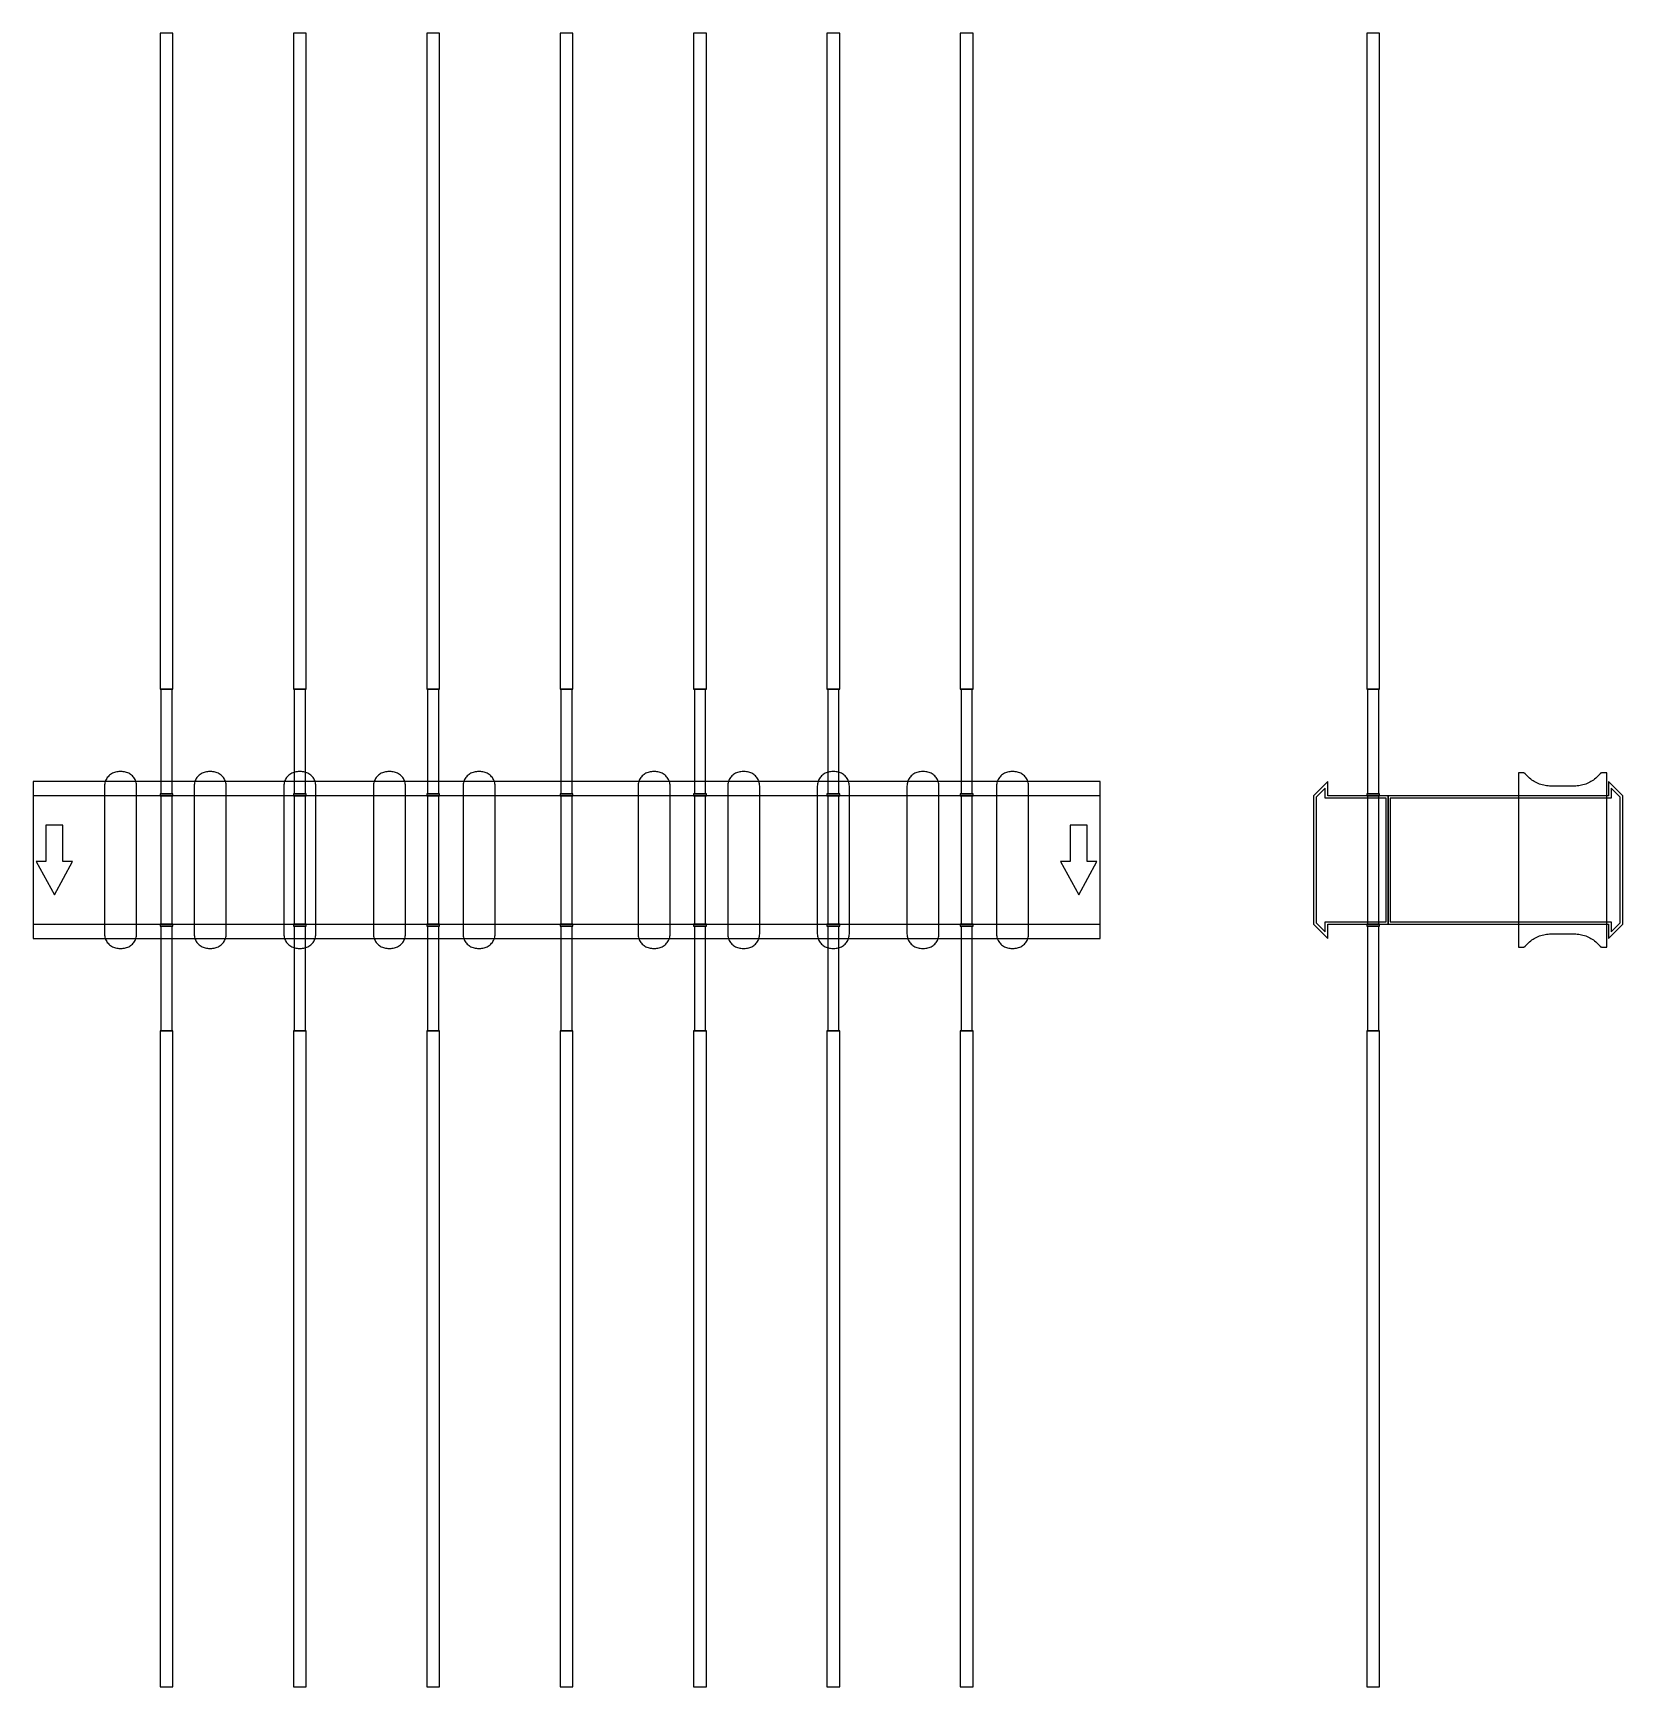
# Model space of a CAD drawing. Extents: x 0 to 1490, y -775 to 775.
import ezdxf

# ---------------------------------------------------------------- set-up
doc = ezdxf.new("R2010")
doc.units = 0
doc.layers.add('Halfen', color=7, linetype='CONTINUOUS')

msp = doc.modelspace()

# ---------------------------------------------------------------- linework, layer by layer
at = {"layer": 'Halfen', "color": 7}
for points in [[(131, 160), (131, 775), (119, 775), (119, 160)], [(256, 160), (256, 775), (244, 775), (244, 160)], [(381, 160), (381, 775), (369, 775), (369, 160)], [(506, 160), (506, 775), (494, 775), (494, 160)], [(631, 160), (631, 775), (619, 775), (619, 160)], [(756, 160), (756, 775), (744, 775), (744, 160)], [(881, 160), (881, 775), (869, 775), (869, 160)], [(1262, 160), (1262, 775), (1250, 775), (1250, 160)], [(130.25, 62), (130.25, 160), (119.75, 160), (119.75, 62)], [(255.25, 62), (255.25, 160), (244.75, 160), (244.75, 62)], [(380.25, 62), (380.25, 160), (369.75, 160), (369.75, 62)], [(505.25, 62), (505.25, 160), (494.75, 160), (494.75, 62)], [(630.25, 62), (630.25, 160), (619.75, 160), (619.75, 62)], [(755.25, 62), (755.25, 160), (744.75, 160), (744.75, 62)], [(880.25, 62), (880.25, 160), (869.75, 160), (869.75, 62)], [(1261.25, 62), (1261.25, 160), (1250.75, 160), (1250.75, 62)], [(97, -69.3), (97, -56.8), (97, 69.3), (96.958, 70.359), (96.834, 71.412), (96.627, 72.452), (96.339, 73.472), (95.972, 74.466), (95.529, 75.429), (95.011, 76.354), (94.422, 77.235), (93.765, 78.068), (93.046, 78.846), (92.268, 79.565), (91.435, 80.222), (90.554, 80.811), (89.629, 81.329), (88.666, 81.772), (87.672, 82.139), (86.652, 82.427), (85.612, 82.634), (84.559, 82.758), (83.5, 82.8), (80.5, 82.8), (79.441, 82.758), (78.388, 82.634), (77.348, 82.427), (76.328, 82.139), (75.334, 81.772), (74.371, 81.329), (73.446, 80.811), (72.565, 80.222), (71.732, 79.565), (70.954, 78.846), (70.235, 78.068), (69.578, 77.235), (68.989, 76.354), (68.471, 75.429), (68.028, 74.466), (67.661, 73.472), (67.373, 72.452), (67.166, 71.412), (67.042, 70.359), (67, 69.3), (67, -56.8), (67, -69.3), (67.042, -70.359), (67.166, -71.412), (67.373, -72.452), (67.661, -73.472), (68.028, -74.466), (68.471, -75.429), (68.989, -76.354), (69.578, -77.235), (70.235, -78.068), (70.954, -78.846), (71.732, -79.565), (72.565, -80.222), (73.446, -80.811), (74.371, -81.329), (75.334, -81.772), (76.328, -82.139), (77.348, -82.427), (78.388, -82.634), (79.441, -82.758), (80.5, -82.8), (83.5, -82.8), (84.559, -82.758), (85.612, -82.634), (86.652, -82.427), (87.672, -82.139), (88.666, -81.772), (89.629, -81.329), (90.554, -80.811), (91.435, -80.222), (92.268, -79.565), (93.046, -78.846), (93.765, -78.068), (94.422, -77.235), (95.011, -76.354), (95.529, -75.429), (95.972, -74.466), (96.339, -73.472), (96.627, -72.452), (96.834, -71.412), (96.958, -70.359), (97, -69.3)], [(181, -69.3), (181, -56.8), (181, 69.3), (180.958, 70.359), (180.834, 71.412), (180.627, 72.452), (180.339, 73.472), (179.972, 74.466), (179.529, 75.429), (179.011, 76.354), (178.422, 77.235), (177.765, 78.068), (177.046, 78.846), (176.268, 79.565), (175.435, 80.222), (174.554, 80.811), (173.629, 81.329), (172.666, 81.772), (171.672, 82.139), (170.652, 82.427), (169.612, 82.634), (168.559, 82.758), (167.5, 82.8), (164.5, 82.8), (163.441, 82.758), (162.388, 82.634), (161.348, 82.427), (160.328, 82.139), (159.334, 81.772), (158.371, 81.329), (157.446, 80.811), (156.565, 80.222), (155.732, 79.565), (154.954, 78.846), (154.235, 78.068), (153.578, 77.235), (152.989, 76.354), (152.471, 75.429), (152.028, 74.466), (151.661, 73.472), (151.373, 72.452), (151.166, 71.412), (151.042, 70.359), (151, 69.3), (151, -56.8), (151, -69.3), (151.042, -70.359), (151.166, -71.412), (151.373, -72.452), (151.661, -73.472), (152.028, -74.466), (152.471, -75.429), (152.989, -76.354), (153.578, -77.235), (154.235, -78.068), (154.954, -78.846), (155.732, -79.565), (156.565, -80.222), (157.446, -80.811), (158.371, -81.329), (159.334, -81.772), (160.328, -82.139), (161.348, -82.427), (162.388, -82.634), (163.441, -82.758), (164.5, -82.8), (167.5, -82.8), (168.559, -82.758), (169.612, -82.634), (170.652, -82.427), (171.672, -82.139), (172.666, -81.772), (173.629, -81.329), (174.554, -80.811), (175.435, -80.222), (176.268, -79.565), (177.046, -78.846), (177.765, -78.068), (178.422, -77.235), (179.011, -76.354), (179.529, -75.429), (179.972, -74.466), (180.339, -73.472), (180.627, -72.452), (180.834, -71.412), (180.958, -70.359), (181, -69.3)], [(265, -69.3), (265, -56.8), (265, 69.3), (264.958, 70.359), (264.834, 71.412), (264.627, 72.452), (264.339, 73.472), (263.972, 74.466), (263.529, 75.429), (263.011, 76.354), (262.422, 77.235), (261.765, 78.068), (261.046, 78.846), (260.268, 79.565), (259.435, 80.222), (258.554, 80.811), (257.629, 81.329), (256.666, 81.772), (255.672, 82.139), (254.652, 82.427), (253.612, 82.634), (252.559, 82.758), (251.5, 82.8), (248.5, 82.8), (247.441, 82.758), (246.388, 82.634), (245.348, 82.427), (244.328, 82.139), (243.334, 81.772), (242.371, 81.329), (241.446, 80.811), (240.565, 80.222), (239.732, 79.565), (238.954, 78.846), (238.235, 78.068), (237.578, 77.235), (236.989, 76.354), (236.471, 75.429), (236.028, 74.466), (235.661, 73.472), (235.373, 72.452), (235.166, 71.412), (235.042, 70.359), (235, 69.3), (235, -56.8), (235, -69.3), (235.042, -70.359), (235.166, -71.412), (235.373, -72.452), (235.661, -73.472), (236.028, -74.466), (236.471, -75.429), (236.989, -76.354), (237.578, -77.235), (238.235, -78.068), (238.954, -78.846), (239.732, -79.565), (240.565, -80.222), (241.446, -80.811), (242.371, -81.329), (243.334, -81.772), (244.328, -82.139), (245.348, -82.427), (246.388, -82.634), (247.441, -82.758), (248.5, -82.8), (251.5, -82.8), (252.559, -82.758), (253.612, -82.634), (254.652, -82.427), (255.672, -82.139), (256.666, -81.772), (257.629, -81.329), (258.554, -80.811), (259.435, -80.222), (260.268, -79.565), (261.046, -78.846), (261.765, -78.068), (262.422, -77.235), (263.011, -76.354), (263.529, -75.429), (263.972, -74.466), (264.339, -73.472), (264.627, -72.452), (264.834, -71.412), (264.958, -70.359), (265, -69.3)], [(349, -69.3), (349, -56.8), (349, 69.3), (348.958, 70.359), (348.834, 71.412), (348.627, 72.452), (348.339, 73.472), (347.972, 74.466), (347.529, 75.429), (347.011, 76.354), (346.422, 77.235), (345.765, 78.068), (345.046, 78.846), (344.268, 79.565), (343.435, 80.222), (342.554, 80.811), (341.629, 81.329), (340.666, 81.772), (339.672, 82.139), (338.652, 82.427), (337.612, 82.634), (336.559, 82.758), (335.5, 82.8), (332.5, 82.8), (331.441, 82.758), (330.388, 82.634), (329.348, 82.427), (328.328, 82.139), (327.334, 81.772), (326.371, 81.329), (325.446, 80.811), (324.565, 80.222), (323.732, 79.565), (322.954, 78.846), (322.235, 78.068), (321.578, 77.235), (320.989, 76.354), (320.471, 75.429), (320.028, 74.466), (319.661, 73.472), (319.373, 72.452), (319.166, 71.412), (319.042, 70.359), (319, 69.3), (319, -56.8), (319, -69.3), (319.042, -70.359), (319.166, -71.412), (319.373, -72.452), (319.661, -73.472), (320.028, -74.466), (320.471, -75.429), (320.989, -76.354), (321.578, -77.235), (322.235, -78.068), (322.954, -78.846), (323.732, -79.565), (324.565, -80.222), (325.446, -80.811), (326.371, -81.329), (327.334, -81.772), (328.328, -82.139), (329.348, -82.427), (330.388, -82.634), (331.441, -82.758), (332.5, -82.8), (335.5, -82.8), (336.559, -82.758), (337.612, -82.634), (338.652, -82.427), (339.672, -82.139), (340.666, -81.772), (341.629, -81.329), (342.554, -80.811), (343.435, -80.222), (344.268, -79.565), (345.046, -78.846), (345.765, -78.068), (346.422, -77.235), (347.011, -76.354), (347.529, -75.429), (347.972, -74.466), (348.339, -73.472), (348.627, -72.452), (348.834, -71.412), (348.958, -70.359), (349, -69.3)], [(433, -69.3), (433, -56.8), (433, 69.3), (432.958, 70.359), (432.834, 71.412), (432.627, 72.452), (432.339, 73.472), (431.972, 74.466), (431.529, 75.429), (431.011, 76.354), (430.422, 77.235), (429.765, 78.068), (429.046, 78.846), (428.268, 79.565), (427.435, 80.222), (426.554, 80.811), (425.629, 81.329), (424.666, 81.772), (423.672, 82.139), (422.652, 82.427), (421.612, 82.634), (420.559, 82.758), (419.5, 82.8), (416.5, 82.8), (415.441, 82.758), (414.388, 82.634), (413.348, 82.427), (412.328, 82.139), (411.334, 81.772), (410.371, 81.329), (409.446, 80.811), (408.565, 80.222), (407.732, 79.565), (406.954, 78.846), (406.235, 78.068), (405.578, 77.235), (404.989, 76.354), (404.471, 75.429), (404.028, 74.466), (403.661, 73.472), (403.373, 72.452), (403.166, 71.412), (403.042, 70.359), (403, 69.3), (403, -56.8), (403, -69.3), (403.042, -70.359), (403.166, -71.412), (403.373, -72.452), (403.661, -73.472), (404.028, -74.466), (404.471, -75.429), (404.989, -76.354), (405.578, -77.235), (406.235, -78.068), (406.954, -78.846), (407.732, -79.565), (408.565, -80.222), (409.446, -80.811), (410.371, -81.329), (411.334, -81.772), (412.328, -82.139), (413.348, -82.427), (414.388, -82.634), (415.441, -82.758), (416.5, -82.8), (419.5, -82.8), (420.559, -82.758), (421.612, -82.634), (422.652, -82.427), (423.672, -82.139), (424.666, -81.772), (425.629, -81.329), (426.554, -80.811), (427.435, -80.222), (428.268, -79.565), (429.046, -78.846), (429.765, -78.068), (430.422, -77.235), (431.011, -76.354), (431.529, -75.429), (431.972, -74.466), (432.339, -73.472), (432.627, -72.452), (432.834, -71.412), (432.958, -70.359), (433, -69.3)], [(597, -69.3), (597, -56.8), (597, 69.3), (596.958, 70.359), (596.834, 71.412), (596.627, 72.452), (596.339, 73.472), (595.972, 74.466), (595.529, 75.429), (595.011, 76.354), (594.422, 77.235), (593.765, 78.068), (593.046, 78.846), (592.268, 79.565), (591.435, 80.222), (590.554, 80.811), (589.629, 81.329), (588.666, 81.772), (587.672, 82.139), (586.652, 82.427), (585.612, 82.634), (584.559, 82.758), (583.5, 82.8), (580.5, 82.8), (579.441, 82.758), (578.388, 82.634), (577.348, 82.427), (576.328, 82.139), (575.334, 81.772), (574.371, 81.329), (573.446, 80.811), (572.565, 80.222), (571.732, 79.565), (570.954, 78.846), (570.235, 78.068), (569.578, 77.235), (568.989, 76.354), (568.471, 75.429), (568.028, 74.466), (567.661, 73.472), (567.373, 72.452), (567.166, 71.412), (567.042, 70.359), (567, 69.3), (567, -56.8), (567, -69.3), (567.042, -70.359), (567.166, -71.412), (567.373, -72.452), (567.661, -73.472), (568.028, -74.466), (568.471, -75.429), (568.989, -76.354), (569.578, -77.235), (570.235, -78.068), (570.954, -78.846), (571.732, -79.565), (572.565, -80.222), (573.446, -80.811), (574.371, -81.329), (575.334, -81.772), (576.328, -82.139), (577.348, -82.427), (578.388, -82.634), (579.441, -82.758), (580.5, -82.8), (583.5, -82.8), (584.559, -82.758), (585.612, -82.634), (586.652, -82.427), (587.672, -82.139), (588.666, -81.772), (589.629, -81.329), (590.554, -80.811), (591.435, -80.222), (592.268, -79.565), (593.046, -78.846), (593.765, -78.068), (594.422, -77.235), (595.011, -76.354), (595.529, -75.429), (595.972, -74.466), (596.339, -73.472), (596.627, -72.452), (596.834, -71.412), (596.958, -70.359), (597, -69.3)], [(681, -69.3), (681, -56.8), (681, 69.3), (680.958, 70.359), (680.834, 71.412), (680.627, 72.452), (680.339, 73.472), (679.972, 74.466), (679.529, 75.429), (679.011, 76.354), (678.422, 77.235), (677.765, 78.068), (677.046, 78.846), (676.268, 79.565), (675.435, 80.222), (674.554, 80.811), (673.629, 81.329), (672.666, 81.772), (671.672, 82.139), (670.652, 82.427), (669.612, 82.634), (668.559, 82.758), (667.5, 82.8), (664.5, 82.8), (663.441, 82.758), (662.388, 82.634), (661.348, 82.427), (660.328, 82.139), (659.334, 81.772), (658.371, 81.329), (657.446, 80.811), (656.565, 80.222), (655.732, 79.565), (654.954, 78.846), (654.235, 78.068), (653.578, 77.235), (652.989, 76.354), (652.471, 75.429), (652.028, 74.466), (651.661, 73.472), (651.373, 72.452), (651.166, 71.412), (651.042, 70.359), (651, 69.3), (651, -56.8), (651, -69.3), (651.042, -70.359), (651.166, -71.412), (651.373, -72.452), (651.661, -73.472), (652.028, -74.466), (652.471, -75.429), (652.989, -76.354), (653.578, -77.235), (654.235, -78.068), (654.954, -78.846), (655.732, -79.565), (656.565, -80.222), (657.446, -80.811), (658.371, -81.329), (659.334, -81.772), (660.328, -82.139), (661.348, -82.427), (662.388, -82.634), (663.441, -82.758), (664.5, -82.8), (667.5, -82.8), (668.559, -82.758), (669.612, -82.634), (670.652, -82.427), (671.672, -82.139), (672.666, -81.772), (673.629, -81.329), (674.554, -80.811), (675.435, -80.222), (676.268, -79.565), (677.046, -78.846), (677.765, -78.068), (678.422, -77.235), (679.011, -76.354), (679.529, -75.429), (679.972, -74.466), (680.339, -73.472), (680.627, -72.452), (680.834, -71.412), (680.958, -70.359), (681, -69.3)], [(765, -69.3), (765, -56.8), (765, 69.3), (764.958, 70.359), (764.834, 71.412), (764.627, 72.452), (764.339, 73.472), (763.972, 74.466), (763.529, 75.429), (763.011, 76.354), (762.422, 77.235), (761.765, 78.068), (761.046, 78.846), (760.268, 79.565), (759.435, 80.222), (758.554, 80.811), (757.629, 81.329), (756.666, 81.772), (755.672, 82.139), (754.652, 82.427), (753.612, 82.634), (752.559, 82.758), (751.5, 82.8), (748.5, 82.8), (747.441, 82.758), (746.388, 82.634), (745.348, 82.427), (744.328, 82.139), (743.334, 81.772), (742.371, 81.329), (741.446, 80.811), (740.565, 80.222), (739.732, 79.565), (738.954, 78.846), (738.235, 78.068), (737.578, 77.235), (736.989, 76.354), (736.471, 75.429), (736.028, 74.466), (735.661, 73.472), (735.373, 72.452), (735.166, 71.412), (735.042, 70.359), (735, 69.3), (735, -56.8), (735, -69.3), (735.042, -70.359), (735.166, -71.412), (735.373, -72.452), (735.661, -73.472), (736.028, -74.466), (736.471, -75.429), (736.989, -76.354), (737.578, -77.235), (738.235, -78.068), (738.954, -78.846), (739.732, -79.565), (740.565, -80.222), (741.446, -80.811), (742.371, -81.329), (743.334, -81.772), (744.328, -82.139), (745.348, -82.427), (746.388, -82.634), (747.441, -82.758), (748.5, -82.8), (751.5, -82.8), (752.559, -82.758), (753.612, -82.634), (754.652, -82.427), (755.672, -82.139), (756.666, -81.772), (757.629, -81.329), (758.554, -80.811), (759.435, -80.222), (760.268, -79.565), (761.046, -78.846), (761.765, -78.068), (762.422, -77.235), (763.011, -76.354), (763.529, -75.429), (763.972, -74.466), (764.339, -73.472), (764.627, -72.452), (764.834, -71.412), (764.958, -70.359), (765, -69.3)], [(849, -69.3), (849, -56.8), (849, 69.3), (848.958, 70.359), (848.834, 71.412), (848.627, 72.452), (848.339, 73.472), (847.972, 74.466), (847.529, 75.429), (847.011, 76.354), (846.422, 77.235), (845.765, 78.068), (845.046, 78.846), (844.268, 79.565), (843.435, 80.222), (842.554, 80.811), (841.629, 81.329), (840.666, 81.772), (839.672, 82.139), (838.652, 82.427), (837.612, 82.634), (836.559, 82.758), (835.5, 82.8), (832.5, 82.8), (831.441, 82.758), (830.388, 82.634), (829.348, 82.427), (828.328, 82.139), (827.334, 81.772), (826.371, 81.329), (825.446, 80.811), (824.565, 80.222), (823.732, 79.565), (822.954, 78.846), (822.235, 78.068), (821.578, 77.235), (820.989, 76.354), (820.471, 75.429), (820.028, 74.466), (819.661, 73.472), (819.373, 72.452), (819.166, 71.412), (819.042, 70.359), (819, 69.3), (819, -56.8), (819, -69.3), (819.042, -70.359), (819.166, -71.412), (819.373, -72.452), (819.661, -73.472), (820.028, -74.466), (820.471, -75.429), (820.989, -76.354), (821.578, -77.235), (822.235, -78.068), (822.954, -78.846), (823.732, -79.565), (824.565, -80.222), (825.446, -80.811), (826.371, -81.329), (827.334, -81.772), (828.328, -82.139), (829.348, -82.427), (830.388, -82.634), (831.441, -82.758), (832.5, -82.8), (835.5, -82.8), (836.559, -82.758), (837.612, -82.634), (838.652, -82.427), (839.672, -82.139), (840.666, -81.772), (841.629, -81.329), (842.554, -80.811), (843.435, -80.222), (844.268, -79.565), (845.046, -78.846), (845.765, -78.068), (846.422, -77.235), (847.011, -76.354), (847.529, -75.429), (847.972, -74.466), (848.339, -73.472), (848.627, -72.452), (848.834, -71.412), (848.958, -70.359), (849, -69.3)], [(933, -69.3), (933, -56.8), (933, 69.3), (932.958, 70.359), (932.834, 71.412), (932.627, 72.452), (932.339, 73.472), (931.972, 74.466), (931.529, 75.429), (931.011, 76.354), (930.422, 77.235), (929.765, 78.068), (929.046, 78.846), (928.268, 79.565), (927.435, 80.222), (926.554, 80.811), (925.629, 81.329), (924.666, 81.772), (923.672, 82.139), (922.652, 82.427), (921.612, 82.634), (920.559, 82.758), (919.5, 82.8), (916.5, 82.8), (915.441, 82.758), (914.388, 82.634), (913.348, 82.427), (912.328, 82.139), (911.334, 81.772), (910.371, 81.329), (909.446, 80.811), (908.565, 80.222), (907.732, 79.565), (906.954, 78.846), (906.235, 78.068), (905.578, 77.235), (904.989, 76.354), (904.471, 75.429), (904.028, 74.466), (903.661, 73.472), (903.373, 72.452), (903.166, 71.412), (903.042, 70.359), (903, 69.3), (903, -56.8), (903, -69.3), (903.042, -70.359), (903.166, -71.412), (903.373, -72.452), (903.661, -73.472), (904.028, -74.466), (904.471, -75.429), (904.989, -76.354), (905.578, -77.235), (906.235, -78.068), (906.954, -78.846), (907.732, -79.565), (908.565, -80.222), (909.446, -80.811), (910.371, -81.329), (911.334, -81.772), (912.328, -82.139), (913.348, -82.427), (914.388, -82.634), (915.441, -82.758), (916.5, -82.8), (919.5, -82.8), (920.559, -82.758), (921.612, -82.634), (922.652, -82.427), (923.672, -82.139), (924.666, -81.772), (925.629, -81.329), (926.554, -80.811), (927.435, -80.222), (928.268, -79.565), (929.046, -78.846), (929.765, -78.068), (930.422, -77.235), (931.011, -76.354), (931.529, -75.429), (931.972, -74.466), (932.339, -73.472), (932.627, -72.452), (932.834, -71.412), (932.958, -70.359), (933, -69.3)], [(1475, -81.8), (1475, 81.8), (1471, 81.8), (1470.846, 81.797), (1470.691, 81.786), (1470.538, 81.769), (1470.385, 81.746), (1470.234, 81.715), (1470.084, 81.678), (1469.936, 81.634), (1469.789, 81.584), (1469.646, 81.527), (1469.505, 81.464), (1469.366, 81.395), (1469.231, 81.32), (1469.1, 81.239), (1468.972, 81.153), (1468.848, 81.06), (1468.728, 80.963), (1468.613, 80.86), (1468.502, 80.752), (1468.397, 80.639), (1468.296, 80.522), (1467.41, 79.491), (1466.479, 78.5), (1465.505, 77.551), (1464.491, 76.646), (1463.437, 75.787), (1462.347, 74.975), (1461.222, 74.211), (1460.064, 73.499), (1458.876, 72.838), (1457.66, 72.23), (1456.418, 71.676), (1455.153, 71.178), (1453.867, 70.736), (1452.563, 70.351), (1451.243, 70.024), (1449.911, 69.756), (1448.567, 69.547), (1447.216, 69.397), (1445.859, 69.307), (1444.5, 69.277), (1422.5, 69.277), (1421.141, 69.307), (1419.784, 69.397), (1418.433, 69.547), (1417.089, 69.756), (1415.757, 70.024), (1414.437, 70.351), (1413.133, 70.736), (1411.847, 71.178), (1410.582, 71.676), (1409.34, 72.23), (1408.124, 72.838), (1406.936, 73.499), (1405.778, 74.211), (1404.653, 74.975), (1403.563, 75.787), (1402.509, 76.646), (1401.495, 77.551), (1400.521, 78.5), (1399.59, 79.491), (1398.704, 80.522), (1398.603, 80.639), (1398.498, 80.752), (1398.387, 80.86), (1398.272, 80.963), (1398.152, 81.06), (1398.028, 81.153), (1397.9, 81.239), (1397.769, 81.32), (1397.634, 81.395), (1397.495, 81.464), (1397.354, 81.527), (1397.211, 81.584), (1397.064, 81.634), (1396.916, 81.678), (1396.766, 81.715), (1396.615, 81.746), (1396.462, 81.769), (1396.309, 81.786), (1396.154, 81.797), (1396, 81.8), (1392, 81.8), (1392, -81.8), (1396, -81.8), (1396.154, -81.797), (1396.309, -81.786), (1396.462, -81.769), (1396.615, -81.746), (1396.766, -81.715), (1396.916, -81.678), (1397.064, -81.634), (1397.211, -81.584), (1397.354, -81.527), (1397.495, -81.464), (1397.634, -81.395), (1397.769, -81.32), (1397.9, -81.239), (1398.028, -81.153), (1398.152, -81.06), (1398.272, -80.963), (1398.387, -80.86), (1398.498, -80.752), (1398.603, -80.639), (1398.704, -80.522), (1399.59, -79.491), (1400.521, -78.5), (1401.495, -77.551), (1402.509, -76.646), (1403.563, -75.787), (1404.653, -74.975), (1405.778, -74.211), (1406.936, -73.499), (1408.124, -72.838), (1409.34, -72.23), (1410.582, -71.676), (1411.847, -71.178), (1413.133, -70.736), (1414.437, -70.351), (1415.757, -70.024), (1417.089, -69.756), (1418.433, -69.547), (1419.784, -69.397), (1421.141, -69.307), (1422.5, -69.277), (1444.5, -69.277), (1445.859, -69.307), (1447.216, -69.397), (1448.567, -69.547), (1449.911, -69.756), (1451.243, -70.024), (1452.563, -70.351), (1453.867, -70.736), (1455.153, -71.178), (1456.418, -71.676), (1457.66, -72.23), (1458.876, -72.838), (1460.064, -73.499), (1461.222, -74.211), (1462.347, -74.975), (1463.437, -75.787), (1464.491, -76.646), (1465.505, -77.551), (1466.479, -78.5), (1467.41, -79.491), (1468.296, -80.522), (1468.397, -80.639), (1468.502, -80.752), (1468.613, -80.86), (1468.728, -80.963), (1468.848, -81.06), (1468.972, -81.153), (1469.1, -81.239), (1469.231, -81.32), (1469.366, -81.395), (1469.505, -81.464), (1469.646, -81.527), (1469.789, -81.584), (1469.936, -81.634), (1470.084, -81.678), (1470.234, -81.715), (1470.385, -81.746), (1470.538, -81.769), (1470.691, -81.786), (1470.846, -81.797), (1471, -81.8)], [(0, -73.5), (1000, -73.5), (1000, 73.5), (0, 73.5)], [(131, 60), (131, 62), (119, 62), (119, 60)], [(256, 60), (256, 62), (244, 62), (244, 60)], [(381, 60), (381, 62), (369, 62), (369, 60)], [(506, 60), (506, 62), (494, 62), (494, 60)], [(631, 60), (631, 62), (619, 62), (619, 60)], [(756, 60), (756, 62), (744, 62), (744, 60)], [(881, 60), (881, 62), (869, 62), (869, 60)], [(1270, -60), (1270, 60), (1213.5, 60), (1213.5, 73.5), (1200, 60), (1200, -60), (1213.5, -73.5), (1213.5, -60)], [(1268, -58), (1268, 58), (1211, 58), (1211, 67.25), (1202.5, 58.75), (1202.5, -58.75), (1211, -67.25), (1211, -58)], [(1262, 60), (1262, 62), (1250, 62), (1250, 60)], [(1490, -60), (1490, 60), (1476.5, 73.5), (1476.5, 60), (1270, 60), (1270, -60), (1476.5, -60), (1476.5, -73.5)], [(1487.5, -58.75), (1487.5, 58.75), (1479, 67.25), (1479, 58), (1272, 58), (1272, -58), (1479, -58), (1479, -67.25)], [(0, -60), (1000, -60), (1000, 60), (0, 60)], [(130.25, -60), (130.25, 60), (119.75, 60), (119.75, -60)], [(255.25, -60), (255.25, 60), (244.75, 60), (244.75, -60)], [(380.25, -60), (380.25, 60), (369.75, 60), (369.75, -60)], [(505.25, -60), (505.25, 60), (494.75, 60), (494.75, -60)], [(630.25, -60), (630.25, 60), (619.75, 60), (619.75, -60)], [(755.25, -60), (755.25, 60), (744.75, 60), (744.75, -60)], [(880.25, -60), (880.25, 60), (869.75, 60), (869.75, -60)], [(1261.25, -60), (1261.25, 60), (1250.75, 60), (1250.75, -60)], [(20, -32.5), (37, -1.5), (28, -1.5), (28, 32.5), (12, 32.5), (12, -1.5), (3, -1.5)], [(980, -32.5), (997, -1.5), (988, -1.5), (988, 32.5), (972, 32.5), (972, -1.5), (963, -1.5)], [(131, -62), (131, -60), (119, -60), (119, -62)], [(130.25, -160), (130.25, -62), (119.75, -62), (119.75, -160)], [(256, -62), (256, -60), (244, -60), (244, -62)], [(255.25, -160), (255.25, -62), (244.75, -62), (244.75, -160)], [(381, -62), (381, -60), (369, -60), (369, -62)], [(380.25, -160), (380.25, -62), (369.75, -62), (369.75, -160)], [(506, -62), (506, -60), (494, -60), (494, -62)], [(505.25, -160), (505.25, -62), (494.75, -62), (494.75, -160)], [(631, -62), (631, -60), (619, -60), (619, -62)], [(630.25, -160), (630.25, -62), (619.75, -62), (619.75, -160)], [(756, -62), (756, -60), (744, -60), (744, -62)], [(755.25, -160), (755.25, -62), (744.75, -62), (744.75, -160)], [(881, -62), (881, -60), (869, -60), (869, -62)], [(880.25, -160), (880.25, -62), (869.75, -62), (869.75, -160)], [(1262, -62), (1262, -60), (1250, -60), (1250, -62)], [(1261.25, -160), (1261.25, -62), (1250.75, -62), (1250.75, -160)], [(131, -775), (131, -160), (119, -160), (119, -775)], [(256, -775), (256, -160), (244, -160), (244, -775)], [(381, -775), (381, -160), (369, -160), (369, -775)], [(506, -775), (506, -160), (494, -160), (494, -775)], [(631, -775), (631, -160), (619, -160), (619, -775)], [(756, -775), (756, -160), (744, -160), (744, -775)], [(881, -775), (881, -160), (869, -160), (869, -775)], [(1262, -775), (1262, -160), (1250, -160), (1250, -775)]]:
    msp.add_lwpolyline(points, close=True, dxfattribs=at)

doc.saveas('drawing.dxf')
